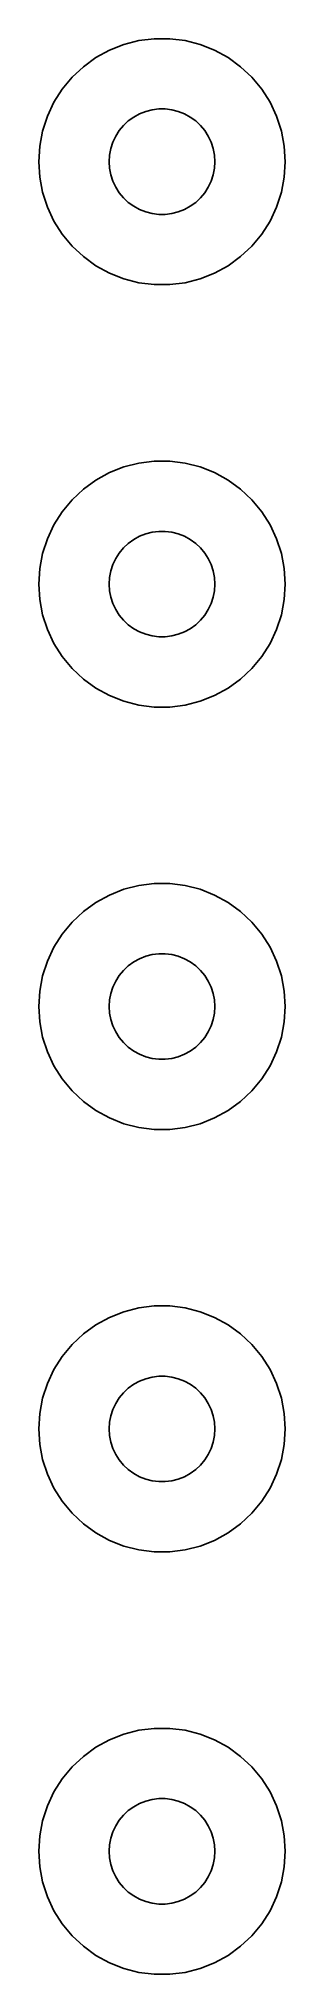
# Model space of a CAD drawing. Header units: metres. Extents: x -7 to 7, y 113 to 223.
import ezdxf

# ---------------------------------------------------------------- set-up
doc = ezdxf.new("R2010")
doc.units = ezdxf.units.M

msp = doc.modelspace()

# ---------------------------------------------------------------- linework, layer by layer
for p, q in [((-2.98045, 222.334), (-3.75078, 221.91)), ((-2.16312, 222.657), (-2.98045, 222.334)), ((-1.31166, 222.876), (-2.16312, 222.657)), ((-0.439529, 222.986), (-1.31166, 222.876)), ((0.439529, 222.986), (-0.439529, 222.986)), ((1.31166, 222.876), (0.439529, 222.986)), ((2.16312, 222.657), (1.31166, 222.876)), ((2.98045, 222.334), (2.16312, 222.657)), ((3.75078, 221.91), (2.98045, 222.334)), ((-4.46196, 221.394), (-5.10277, 220.792)), ((-3.75078, 221.91), (-4.46196, 221.394)), ((4.46196, 221.394), (3.75078, 221.91)), ((5.10277, 220.792), (4.46196, 221.394)), ((-5.66312, 220.114), (-6.13414, 219.372)), ((-5.10277, 220.792), (-5.66312, 220.114)), ((5.66312, 220.114), (5.10277, 220.792)), ((6.13414, 219.372), (5.66312, 220.114)), ((-6.13414, 219.372), (-6.50842, 218.577)), ((-1.27733, 218.714), (-0.927048, 218.853)), ((-0.927048, 218.853), (-0.562134, 218.947)), ((-0.562134, 218.947), (-0.18837, 218.994)), ((-0.18837, 218.994), (0.18837, 218.994)), ((0.18837, 218.994), (0.562134, 218.947)), ((0.562134, 218.947), (0.927048, 218.853)), ((0.927048, 218.853), (1.27733, 218.714)), ((6.50842, 218.577), (6.13414, 219.372)), ((-6.50842, 218.577), (-6.78008, 217.741)), ((-2.62891, 217.445), (-2.42705, 217.763)), ((-2.42705, 217.763), (-2.1869, 218.054)), ((-2.1869, 218.054), (-1.91226, 218.312)), ((-1.91226, 218.312), (-1.60747, 218.533)), ((-1.60747, 218.533), (-1.27733, 218.714)), ((1.27733, 218.714), (1.60747, 218.533)), ((1.60747, 218.533), (1.91226, 218.312)), ((1.91226, 218.312), (2.1869, 218.054)), ((2.1869, 218.054), (2.42705, 217.763)), ((2.42705, 217.763), (2.62891, 217.445)), ((6.78008, 217.741), (6.50842, 218.577)), ((-6.94479, 216.877), (-7, 216)), ((-6.78008, 217.741), (-6.94479, 216.877)), ((-2.97633, 216.376), (-2.90575, 216.746)), ((-2.90575, 216.746), (-2.78932, 217.104)), ((-2.78932, 217.104), (-2.62891, 217.445)), ((2.62891, 217.445), (2.78932, 217.104)), ((2.78932, 217.104), (2.90575, 216.746)), ((2.90575, 216.746), (2.97633, 216.376)), ((6.94479, 216.877), (6.78008, 217.741)), ((7, 216), (6.94479, 216.877)), ((-7, 216), (-6.94479, 215.123)), ((-3, 216), (-2.97633, 216.376)), ((-2.97633, 215.624), (-3, 216)), ((-2.90575, 215.254), (-2.97633, 215.624)), ((2.97633, 215.624), (2.90575, 215.254)), ((2.97633, 216.376), (3, 216)), ((3, 216), (2.97633, 215.624)), ((6.94479, 215.123), (7, 216)), ((-6.94479, 215.123), (-6.78008, 214.259)), ((-2.78932, 214.896), (-2.90575, 215.254)), ((-2.62891, 214.555), (-2.78932, 214.896)), ((-2.42705, 214.237), (-2.62891, 214.555)), ((2.62891, 214.555), (2.42705, 214.237)), ((2.78932, 214.896), (2.62891, 214.555)), ((2.90575, 215.254), (2.78932, 214.896)), ((6.78008, 214.259), (6.94479, 215.123)), ((-6.78008, 214.259), (-6.50842, 213.423)), ((-6.50842, 213.423), (-6.13414, 212.628)), ((-2.1869, 213.946), (-2.42705, 214.237)), ((-1.91226, 213.688), (-2.1869, 213.946)), ((-1.60747, 213.467), (-1.91226, 213.688)), ((-1.27733, 213.286), (-1.60747, 213.467)), ((1.60747, 213.467), (1.27733, 213.286)), ((1.91226, 213.688), (1.60747, 213.467)), ((2.1869, 213.946), (1.91226, 213.688)), ((2.42705, 214.237), (2.1869, 213.946)), ((6.13414, 212.628), (6.50842, 213.423)), ((6.50842, 213.423), (6.78008, 214.259)), ((-6.13414, 212.628), (-5.66312, 211.886)), ((-0.927048, 213.147), (-1.27733, 213.286)), ((-0.562134, 213.053), (-0.927048, 213.147)), ((-0.18837, 213.006), (-0.562134, 213.053)), ((0.18837, 213.006), (-0.18837, 213.006)), ((0.562134, 213.053), (0.18837, 213.006)), ((0.927048, 213.147), (0.562134, 213.053)), ((1.27733, 213.286), (0.927048, 213.147)), ((5.66312, 211.886), (6.13414, 212.628)), ((-5.66312, 211.886), (-5.10277, 211.208)), ((-5.10277, 211.208), (-4.46196, 210.606)), ((4.46196, 210.606), (5.10277, 211.208)), ((5.10277, 211.208), (5.66312, 211.886)), ((-4.46196, 210.606), (-3.75078, 210.09)), ((-3.75078, 210.09), (-2.98045, 209.666)), ((2.98045, 209.666), (3.75078, 210.09)), ((3.75078, 210.09), (4.46196, 210.606)), ((-2.98045, 209.666), (-2.16312, 209.343)), ((-2.16312, 209.343), (-1.31166, 209.124)), ((-1.31166, 209.124), (-0.439529, 209.014)), ((-0.439529, 209.014), (0.439529, 209.014)), ((0.439529, 209.014), (1.31166, 209.124)), ((1.31166, 209.124), (2.16312, 209.343)), ((2.16312, 209.343), (2.98045, 209.666)), ((-2.98045, 198.334), (-3.75078, 197.91)), ((-2.16312, 198.657), (-2.98045, 198.334)), ((-1.31166, 198.876), (-2.16312, 198.657)), ((-0.439529, 198.986), (-1.31166, 198.876)), ((0.439529, 198.986), (-0.439529, 198.986)), ((1.31166, 198.876), (0.439529, 198.986)), ((2.16312, 198.657), (1.31166, 198.876)), ((2.98045, 198.334), (2.16312, 198.657)), ((3.75078, 197.91), (2.98045, 198.334)), ((-4.46196, 197.394), (-5.10277, 196.792)), ((-3.75078, 197.91), (-4.46196, 197.394)), ((4.46196, 197.394), (3.75078, 197.91)), ((5.10277, 196.792), (4.46196, 197.394)), ((-5.66312, 196.114), (-6.13414, 195.372)), ((-5.10277, 196.792), (-5.66312, 196.114)), ((5.66312, 196.114), (5.10277, 196.792)), ((6.13414, 195.372), (5.66312, 196.114)), ((-6.13414, 195.372), (-6.50842, 194.577)), ((-1.60747, 194.533), (-1.27733, 194.714)), ((-1.27733, 194.714), (-0.927048, 194.853)), ((-0.927048, 194.853), (-0.562134, 194.947)), ((-0.562134, 194.947), (-0.18837, 194.994)), ((-0.18837, 194.994), (0.18837, 194.994)), ((0.18837, 194.994), (0.562134, 194.947)), ((0.562134, 194.947), (0.927048, 194.853)), ((0.927048, 194.853), (1.27733, 194.714)), ((1.27733, 194.714), (1.60747, 194.533)), ((6.50842, 194.577), (6.13414, 195.372)), ((-6.78008, 193.741), (-6.94479, 192.877)), ((-6.50842, 194.577), (-6.78008, 193.741)), ((-2.62891, 193.445), (-2.42705, 193.763)), ((-2.42705, 193.763), (-2.1869, 194.054)), ((-2.1869, 194.054), (-1.91226, 194.312)), ((-1.91226, 194.312), (-1.60747, 194.533)), ((1.60747, 194.533), (1.91226, 194.312)), ((1.91226, 194.312), (2.1869, 194.054)), ((2.1869, 194.054), (2.42705, 193.763)), ((2.42705, 193.763), (2.62891, 193.445)), ((6.78008, 193.741), (6.50842, 194.577)), ((6.94479, 192.877), (6.78008, 193.741)), ((-6.94479, 192.877), (-7, 192)), ((-2.97633, 192.376), (-2.90575, 192.746)), ((-2.90575, 192.746), (-2.78932, 193.104)), ((-2.78932, 193.104), (-2.62891, 193.445)), ((2.62891, 193.445), (2.78932, 193.104)), ((2.78932, 193.104), (2.90575, 192.746)), ((2.90575, 192.746), (2.97633, 192.376)), ((7, 192), (6.94479, 192.877)), ((-7, 192), (-6.94479, 191.123)), ((-3, 192), (-2.97633, 192.376)), ((-2.97633, 191.624), (-3, 192)), ((-2.90575, 191.254), (-2.97633, 191.624)), ((2.97633, 191.624), (2.90575, 191.254)), ((2.97633, 192.376), (3, 192)), ((3, 192), (2.97633, 191.624)), ((6.94479, 191.123), (7, 192)), ((-6.94479, 191.123), (-6.78008, 190.259)), ((-6.78008, 190.259), (-6.50842, 189.423)), ((-2.78932, 190.896), (-2.90575, 191.254)), ((-2.62891, 190.555), (-2.78932, 190.896)), ((-2.42705, 190.237), (-2.62891, 190.555)), ((2.62891, 190.555), (2.42705, 190.237)), ((2.78932, 190.896), (2.62891, 190.555)), ((2.90575, 191.254), (2.78932, 190.896)), ((6.50842, 189.423), (6.78008, 190.259)), ((6.78008, 190.259), (6.94479, 191.123)), ((-6.50842, 189.423), (-6.13414, 188.628)), ((-2.1869, 189.946), (-2.42705, 190.237)), ((-1.91226, 189.688), (-2.1869, 189.946)), ((-1.60747, 189.467), (-1.91226, 189.688)), ((-1.27733, 189.286), (-1.60747, 189.467)), ((-0.927048, 189.147), (-1.27733, 189.286)), ((1.27733, 189.286), (0.927048, 189.147)), ((1.60747, 189.467), (1.27733, 189.286)), ((1.91226, 189.688), (1.60747, 189.467)), ((2.1869, 189.946), (1.91226, 189.688)), ((2.42705, 190.237), (2.1869, 189.946)), ((6.13414, 188.628), (6.50842, 189.423)), ((-6.13414, 188.628), (-5.66312, 187.886)), ((-0.562134, 189.053), (-0.927048, 189.147)), ((-0.18837, 189.006), (-0.562134, 189.053)), ((0.18837, 189.006), (-0.18837, 189.006)), ((0.562134, 189.053), (0.18837, 189.006)), ((0.927048, 189.147), (0.562134, 189.053)), ((5.66312, 187.886), (6.13414, 188.628)), ((-5.66312, 187.886), (-5.10277, 187.208)), ((-5.10277, 187.208), (-4.46196, 186.606)), ((4.46196, 186.606), (5.10277, 187.208)), ((5.10277, 187.208), (5.66312, 187.886)), ((-4.46196, 186.606), (-3.75078, 186.09)), ((-3.75078, 186.09), (-2.98045, 185.666)), ((2.98045, 185.666), (3.75078, 186.09)), ((3.75078, 186.09), (4.46196, 186.606)), ((-2.98045, 185.666), (-2.16312, 185.343)), ((-2.16312, 185.343), (-1.31166, 185.124)), ((-1.31166, 185.124), (-0.439529, 185.014)), ((-0.439529, 185.014), (0.439529, 185.014)), ((0.439529, 185.014), (1.31166, 185.124)), ((1.31166, 185.124), (2.16312, 185.343)), ((2.16312, 185.343), (2.98045, 185.666)), ((-1.31166, 174.876), (-2.16312, 174.657)), ((-0.439529, 174.986), (-1.31166, 174.876)), ((0.439529, 174.986), (-0.439529, 174.986)), ((1.31166, 174.876), (0.439529, 174.986)), ((2.16312, 174.657), (1.31166, 174.876)), ((-3.75078, 173.91), (-4.46196, 173.394)), ((-2.98045, 174.334), (-3.75078, 173.91)), ((-2.16312, 174.657), (-2.98045, 174.334)), ((2.98045, 174.334), (2.16312, 174.657)), ((3.75078, 173.91), (2.98045, 174.334)), ((4.46196, 173.394), (3.75078, 173.91)), ((-5.10277, 172.792), (-5.66312, 172.114)), ((-4.46196, 173.394), (-5.10277, 172.792)), ((5.10277, 172.792), (4.46196, 173.394)), ((5.66312, 172.114), (5.10277, 172.792)), ((-5.66312, 172.114), (-6.13414, 171.372)), ((6.13414, 171.372), (5.66312, 172.114)), ((-6.50842, 170.577), (-6.78008, 169.741)), ((-6.13414, 171.372), (-6.50842, 170.577)), ((-1.91226, 170.312), (-1.60747, 170.533)), ((-1.60747, 170.533), (-1.27733, 170.714)), ((-1.27733, 170.714), (-0.927048, 170.853)), ((-0.927048, 170.853), (-0.562134, 170.947)), ((-0.562134, 170.947), (-0.18837, 170.994)), ((-0.18837, 170.994), (0.18837, 170.994)), ((0.18837, 170.994), (0.562134, 170.947)), ((0.562134, 170.947), (0.927048, 170.853)), ((0.927048, 170.853), (1.27733, 170.714)), ((1.27733, 170.714), (1.60747, 170.533)), ((1.60747, 170.533), (1.91226, 170.312)), ((6.50842, 170.577), (6.13414, 171.372)), ((6.78008, 169.741), (6.50842, 170.577)), ((-6.78008, 169.741), (-6.94479, 168.877)), ((-2.78932, 169.104), (-2.62891, 169.445)), ((-2.62891, 169.445), (-2.42705, 169.763)), ((-2.42705, 169.763), (-2.1869, 170.054)), ((-2.1869, 170.054), (-1.91226, 170.312)), ((1.91226, 170.312), (2.1869, 170.054)), ((2.1869, 170.054), (2.42705, 169.763)), ((2.42705, 169.763), (2.62891, 169.445)), ((2.62891, 169.445), (2.78932, 169.104)), ((6.94479, 168.877), (6.78008, 169.741)), ((-6.94479, 168.877), (-7, 168)), ((-3, 168), (-2.97633, 168.376)), ((-2.97633, 168.376), (-2.90575, 168.746)), ((-2.90575, 168.746), (-2.78932, 169.104)), ((2.78932, 169.104), (2.90575, 168.746)), ((2.90575, 168.746), (2.97633, 168.376)), ((2.97633, 168.376), (3, 168)), ((7, 168), (6.94479, 168.877)), ((-7, 168), (-6.94479, 167.123)), ((-2.97633, 167.624), (-3, 168)), ((-2.90575, 167.254), (-2.97633, 167.624)), ((-2.78932, 166.896), (-2.90575, 167.254)), ((2.90575, 167.254), (2.78932, 166.896)), ((2.97633, 167.624), (2.90575, 167.254)), ((3, 168), (2.97633, 167.624)), ((6.94479, 167.123), (7, 168)), ((-6.94479, 167.123), (-6.78008, 166.259)), ((-6.78008, 166.259), (-6.50842, 165.423)), ((-2.62891, 166.555), (-2.78932, 166.896)), ((-2.42705, 166.237), (-2.62891, 166.555)), ((-2.1869, 165.946), (-2.42705, 166.237)), ((2.42705, 166.237), (2.1869, 165.946)), ((2.62891, 166.555), (2.42705, 166.237)), ((2.78932, 166.896), (2.62891, 166.555)), ((6.50842, 165.423), (6.78008, 166.259)), ((6.78008, 166.259), (6.94479, 167.123)), ((-6.50842, 165.423), (-6.13414, 164.628)), ((-1.91226, 165.688), (-2.1869, 165.946)), ((-1.60747, 165.467), (-1.91226, 165.688)), ((-1.27733, 165.286), (-1.60747, 165.467)), ((-0.927048, 165.147), (-1.27733, 165.286)), ((-0.562134, 165.053), (-0.927048, 165.147)), ((-0.18837, 165.006), (-0.562134, 165.053)), ((0.18837, 165.006), (-0.18837, 165.006)), ((0.562134, 165.053), (0.18837, 165.006)), ((0.927048, 165.147), (0.562134, 165.053)), ((1.27733, 165.286), (0.927048, 165.147)), ((1.60747, 165.467), (1.27733, 165.286)), ((1.91226, 165.688), (1.60747, 165.467)), ((2.1869, 165.946), (1.91226, 165.688)), ((6.13414, 164.628), (6.50842, 165.423)), ((-6.13414, 164.628), (-5.66312, 163.886)), ((-5.66312, 163.886), (-5.10277, 163.208)), ((5.10277, 163.208), (5.66312, 163.886)), ((5.66312, 163.886), (6.13414, 164.628)), ((-5.10277, 163.208), (-4.46196, 162.606)), ((4.46196, 162.606), (5.10277, 163.208)), ((-4.46196, 162.606), (-3.75078, 162.09)), ((-3.75078, 162.09), (-2.98045, 161.666)), ((-2.98045, 161.666), (-2.16312, 161.343)), ((2.16312, 161.343), (2.98045, 161.666)), ((2.98045, 161.666), (3.75078, 162.09)), ((3.75078, 162.09), (4.46196, 162.606)), ((-2.16312, 161.343), (-1.31166, 161.124)), ((-1.31166, 161.124), (-0.439529, 161.014)), ((-0.439529, 161.014), (0.439529, 161.014)), ((0.439529, 161.014), (1.31166, 161.124)), ((1.31166, 161.124), (2.16312, 161.343)), ((-1.31166, 150.876), (-2.16312, 150.657)), ((-0.439529, 150.986), (-1.31166, 150.876)), ((0.439529, 150.986), (-0.439529, 150.986)), ((1.31166, 150.876), (0.439529, 150.986)), ((2.16312, 150.657), (1.31166, 150.876)), ((-3.75078, 149.91), (-4.46196, 149.394)), ((-2.98045, 150.334), (-3.75078, 149.91)), ((-2.16312, 150.657), (-2.98045, 150.334)), ((2.98045, 150.334), (2.16312, 150.657)), ((3.75078, 149.91), (2.98045, 150.334)), ((4.46196, 149.394), (3.75078, 149.91)), ((-5.10277, 148.792), (-5.66312, 148.114)), ((-4.46196, 149.394), (-5.10277, 148.792)), ((5.10277, 148.792), (4.46196, 149.394)), ((5.66312, 148.114), (5.10277, 148.792)), ((-6.13414, 147.372), (-6.50842, 146.577)), ((-5.66312, 148.114), (-6.13414, 147.372)), ((6.13414, 147.372), (5.66312, 148.114)), ((6.50842, 146.577), (6.13414, 147.372)), ((-6.50842, 146.577), (-6.78008, 145.741)), ((-2.1869, 146.054), (-1.91226, 146.312)), ((-1.91226, 146.312), (-1.60747, 146.533)), ((-1.60747, 146.533), (-1.27733, 146.714)), ((-1.27733, 146.714), (-0.927048, 146.853)), ((-0.927048, 146.853), (-0.562134, 146.947)), ((-0.562134, 146.947), (-0.18837, 146.994)), ((-0.18837, 146.994), (0.18837, 146.994)), ((0.18837, 146.994), (0.562134, 146.947)), ((0.562134, 146.947), (0.927048, 146.853)), ((0.927048, 146.853), (1.27733, 146.714)), ((1.27733, 146.714), (1.60747, 146.533)), ((1.60747, 146.533), (1.91226, 146.312)), ((1.91226, 146.312), (2.1869, 146.054)), ((6.78008, 145.741), (6.50842, 146.577)), ((-6.78008, 145.741), (-6.94479, 144.877)), ((-2.78932, 145.104), (-2.62891, 145.445)), ((-2.62891, 145.445), (-2.42705, 145.763)), ((-2.42705, 145.763), (-2.1869, 146.054)), ((2.1869, 146.054), (2.42705, 145.763)), ((2.42705, 145.763), (2.62891, 145.445)), ((2.62891, 145.445), (2.78932, 145.104)), ((6.94479, 144.877), (6.78008, 145.741)), ((-6.94479, 144.877), (-7, 144)), ((-3, 144), (-2.97633, 144.376)), ((-2.97633, 144.376), (-2.90575, 144.746)), ((-2.90575, 144.746), (-2.78932, 145.104)), ((2.78932, 145.104), (2.90575, 144.746)), ((2.90575, 144.746), (2.97633, 144.376)), ((2.97633, 144.376), (3, 144)), ((7, 144), (6.94479, 144.877)), ((-7, 144), (-6.94479, 143.123)), ((-6.94479, 143.123), (-6.78008, 142.259)), ((-2.97633, 143.624), (-3, 144)), ((-2.90575, 143.254), (-2.97633, 143.624)), ((-2.78932, 142.896), (-2.90575, 143.254)), ((2.90575, 143.254), (2.78932, 142.896)), ((2.97633, 143.624), (2.90575, 143.254)), ((3, 144), (2.97633, 143.624)), ((6.78008, 142.259), (6.94479, 143.123)), ((6.94479, 143.123), (7, 144)), ((-6.78008, 142.259), (-6.50842, 141.423)), ((-2.62891, 142.555), (-2.78932, 142.896)), ((-2.42705, 142.237), (-2.62891, 142.555)), ((-2.1869, 141.946), (-2.42705, 142.237)), ((-1.91226, 141.688), (-2.1869, 141.946)), ((2.1869, 141.946), (1.91226, 141.688)), ((2.42705, 142.237), (2.1869, 141.946)), ((2.62891, 142.555), (2.42705, 142.237)), ((2.78932, 142.896), (2.62891, 142.555)), ((6.50842, 141.423), (6.78008, 142.259)), ((-6.50842, 141.423), (-6.13414, 140.628)), ((-1.60747, 141.467), (-1.91226, 141.688)), ((-1.27733, 141.286), (-1.60747, 141.467)), ((-0.927048, 141.147), (-1.27733, 141.286)), ((-0.562134, 141.053), (-0.927048, 141.147)), ((-0.18837, 141.006), (-0.562134, 141.053)), ((0.18837, 141.006), (-0.18837, 141.006)), ((0.562134, 141.053), (0.18837, 141.006)), ((0.927048, 141.147), (0.562134, 141.053)), ((1.27733, 141.286), (0.927048, 141.147)), ((1.60747, 141.467), (1.27733, 141.286)), ((1.91226, 141.688), (1.60747, 141.467)), ((6.13414, 140.628), (6.50842, 141.423)), ((-6.13414, 140.628), (-5.66312, 139.886)), ((-5.66312, 139.886), (-5.10277, 139.208)), ((5.10277, 139.208), (5.66312, 139.886)), ((5.66312, 139.886), (6.13414, 140.628)), ((-5.10277, 139.208), (-4.46196, 138.606)), ((-4.46196, 138.606), (-3.75078, 138.09)), ((3.75078, 138.09), (4.46196, 138.606)), ((4.46196, 138.606), (5.10277, 139.208)), ((-3.75078, 138.09), (-2.98045, 137.666)), ((-2.98045, 137.666), (-2.16312, 137.343)), ((2.16312, 137.343), (2.98045, 137.666)), ((2.98045, 137.666), (3.75078, 138.09)), ((-2.16312, 137.343), (-1.31166, 137.124)), ((-1.31166, 137.124), (-0.439529, 137.014)), ((-0.439529, 137.014), (0.439529, 137.014)), ((0.439529, 137.014), (1.31166, 137.124)), ((1.31166, 137.124), (2.16312, 137.343)), ((-2.16312, 126.657), (-2.98045, 126.334)), ((-1.31166, 126.876), (-2.16312, 126.657)), ((-0.439529, 126.986), (-1.31166, 126.876)), ((0.439529, 126.986), (-0.439529, 126.986)), ((1.31166, 126.876), (0.439529, 126.986)), ((2.16312, 126.657), (1.31166, 126.876)), ((2.98045, 126.334), (2.16312, 126.657)), ((-4.46196, 125.394), (-5.10277, 124.792)), ((-3.75078, 125.91), (-4.46196, 125.394)), ((-2.98045, 126.334), (-3.75078, 125.91)), ((3.75078, 125.91), (2.98045, 126.334)), ((4.46196, 125.394), (3.75078, 125.91)), ((5.10277, 124.792), (4.46196, 125.394)), ((-5.10277, 124.792), (-5.66312, 124.114)), ((5.66312, 124.114), (5.10277, 124.792)), ((-6.13414, 123.372), (-6.50842, 122.577)), ((-5.66312, 124.114), (-6.13414, 123.372)), ((6.13414, 123.372), (5.66312, 124.114)), ((6.50842, 122.577), (6.13414, 123.372)), ((-6.50842, 122.577), (-6.78008, 121.741)), ((-2.1869, 122.054), (-1.91226, 122.312)), ((-1.91226, 122.312), (-1.60747, 122.533)), ((-1.60747, 122.533), (-1.27733, 122.714)), ((-1.27733, 122.714), (-0.927048, 122.853)), ((-0.927048, 122.853), (-0.562134, 122.947)), ((-0.562134, 122.947), (-0.18837, 122.994)), ((-0.18837, 122.994), (0.18837, 122.994)), ((0.18837, 122.994), (0.562134, 122.947)), ((0.562134, 122.947), (0.927048, 122.853)), ((0.927048, 122.853), (1.27733, 122.714)), ((1.27733, 122.714), (1.60747, 122.533)), ((1.60747, 122.533), (1.91226, 122.312)), ((1.91226, 122.312), (2.1869, 122.054)), ((6.78008, 121.741), (6.50842, 122.577)), ((-6.78008, 121.741), (-6.94479, 120.877)), ((-2.90575, 120.746), (-2.78932, 121.104)), ((-2.78932, 121.104), (-2.62891, 121.445)), ((-2.62891, 121.445), (-2.42705, 121.763)), ((-2.42705, 121.763), (-2.1869, 122.054)), ((2.1869, 122.054), (2.42705, 121.763)), ((2.42705, 121.763), (2.62891, 121.445)), ((2.62891, 121.445), (2.78932, 121.104)), ((2.78932, 121.104), (2.90575, 120.746)), ((6.94479, 120.877), (6.78008, 121.741)), ((-6.94479, 120.877), (-7, 120)), ((-7, 120), (-6.94479, 119.123)), ((-3, 120), (-2.97633, 120.376)), ((-2.97633, 119.624), (-3, 120)), ((-2.97633, 120.376), (-2.90575, 120.746)), ((2.90575, 120.746), (2.97633, 120.376)), ((2.97633, 120.376), (3, 120)), ((3, 120), (2.97633, 119.624)), ((7, 120), (6.94479, 120.877)), ((6.94479, 119.123), (7, 120)), ((-6.94479, 119.123), (-6.78008, 118.259)), ((-2.90575, 119.254), (-2.97633, 119.624)), ((-2.78932, 118.896), (-2.90575, 119.254)), ((-2.62891, 118.555), (-2.78932, 118.896)), ((2.78932, 118.896), (2.62891, 118.555)), ((2.90575, 119.254), (2.78932, 118.896)), ((2.97633, 119.624), (2.90575, 119.254)), ((6.78008, 118.259), (6.94479, 119.123)), ((-6.78008, 118.259), (-6.50842, 117.423)), ((-2.42705, 118.237), (-2.62891, 118.555)), ((-2.1869, 117.946), (-2.42705, 118.237)), ((-1.91226, 117.688), (-2.1869, 117.946)), ((-1.60747, 117.467), (-1.91226, 117.688)), ((1.91226, 117.688), (1.60747, 117.467)), ((2.1869, 117.946), (1.91226, 117.688)), ((2.42705, 118.237), (2.1869, 117.946)), ((2.62891, 118.555), (2.42705, 118.237)), ((6.50842, 117.423), (6.78008, 118.259)), ((-6.50842, 117.423), (-6.13414, 116.628)), ((-6.13414, 116.628), (-5.66312, 115.886)), ((-1.27733, 117.286), (-1.60747, 117.467)), ((-0.927048, 117.147), (-1.27733, 117.286)), ((-0.562134, 117.053), (-0.927048, 117.147)), ((-0.18837, 117.006), (-0.562134, 117.053)), ((0.18837, 117.006), (-0.18837, 117.006)), ((0.562134, 117.053), (0.18837, 117.006)), ((0.927048, 117.147), (0.562134, 117.053)), ((1.27733, 117.286), (0.927048, 117.147)), ((1.60747, 117.467), (1.27733, 117.286)), ((5.66312, 115.886), (6.13414, 116.628)), ((6.13414, 116.628), (6.50842, 117.423)), ((-5.66312, 115.886), (-5.10277, 115.208)), ((5.10277, 115.208), (5.66312, 115.886)), ((-5.10277, 115.208), (-4.46196, 114.606)), ((-4.46196, 114.606), (-3.75078, 114.09)), ((3.75078, 114.09), (4.46196, 114.606)), ((4.46196, 114.606), (5.10277, 115.208)), ((-3.75078, 114.09), (-2.98045, 113.666)), ((-2.98045, 113.666), (-2.16312, 113.343)), ((-2.16312, 113.343), (-1.31166, 113.124)), ((1.31166, 113.124), (2.16312, 113.343)), ((2.16312, 113.343), (2.98045, 113.666)), ((2.98045, 113.666), (3.75078, 114.09)), ((-1.31166, 113.124), (-0.439529, 113.014)), ((-0.439529, 113.014), (0.439529, 113.014)), ((0.439529, 113.014), (1.31166, 113.124))]:
    msp.add_line(p, q)

doc.saveas('drawing.dxf')
